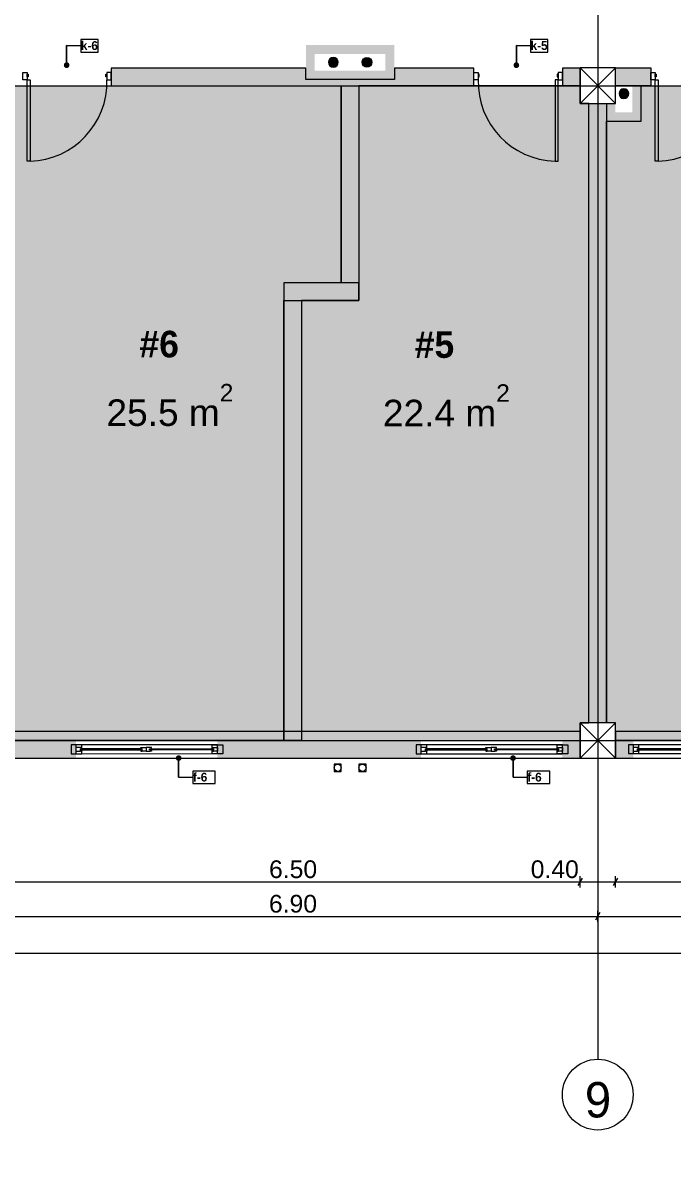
# Model space of a CAD drawing. Header units: millimetres. Extents: x 475206255 to 476720147, y 4620882299 to 4621447368.
# Drawn here: x 475281919 to 475289272, y 4620935745 to 4620948635 of the extents above; entities that cross this region are included whole.
import ezdxf

# ---------------------------------------------------------------- set-up
doc = ezdxf.new("R2010")
doc.units = ezdxf.units.MM
doc.header["$MEASUREMENT"] = 0
doc.set_wipeout_variables(frame=1)
for name, color, linetype, lineweight in [('0_Pen_No__42_Pen_No__250_Pen_No__5', 5, 'Continuous', 0), ('2D Drafting - General_Pen_No__1_Pen_No__7', 7, 'Continuous', 0), ('2D Drafting - General_Pen_No__1_Pen_No__7_Pen_No__7', 7, 'Continuous', 0), ('2D Drafting - General_Pen_No__250_Pen_No__7_Pen_No__154', 154, 'Continuous', 0), ('2D Drafting - General_Pen_No__250_Pen_No__7_Pen_No__250', 7, 'Continuous', 0), ('2D Drafting - General_Pen_No__250_Pen_No__7_Pen_No__7', 7, 'Continuous', 0), ('Annotation - Text_Pen_No__7_Pen_No__235', 235, 'Continuous', 0), ('Annotation - Text_Pen_No__7_Pen_No__5', 5, 'Continuous', 0), ('Doors_Pen_No__7_Pen_No__7_Pen_No__7', 7, 'Continuous', 0), ('G-Anno-Nplt_Pen_No__4', 7, 'Continuous', 0), ('G-Anno-Nplt_Pen_No__7', 7, 'Continuous', 0), ('G-Anno-Nplt_Pen_No__8', 8, 'Continuous', 0), ('gegmebi_Pen_No__7_Pen_No__7', 7, 'Continuous', 0), ('kar-panjara_Pen_No__7_Pen_No__7_Pen_No__7', 7, 'Continuous', 0), ('New_Annotation - Label_Pen_No__1', 1, 'Continuous', 0), ('shaxtebi da milebi_Pen_No__1_Pen_No__1_Pen_No__1', 1, 'Continuous', 0), ('zoma_Pen_No__1', 1, 'Continuous', 0), ('zoma_Pen_No__142', 142, 'Continuous', 0), ('zoma_Pen_No__5_Pen_No__5', 5, 'Continuous', 0)]:
    doc.layers.add(name, color=color, linetype=linetype, lineweight=lineweight)
doc.layers.add('zoma', color=7, linetype='Continuous')
doc.styles.add('GENERATED_STYLE_1', font='arial.ttf')
doc.styles.add('GENERATED_STYLE_2', font='arial.ttf')
doc.styles.add('GENERATED_STYLE_4', font='ACADMTAV.TTF')
doc.styles.add('GENERATED_STYLE_5', font='')
doc.styles.add('GENERATED_STYLE_8', font='')
doc.styles.get('GENERATED_STYLE_5').set_extended_font_data('Avaza', bold=True)
doc.styles.get('GENERATED_STYLE_8').set_extended_font_data('AcadMtavr', bold=True)
doc.dimstyles.new('GENERATED_STYLE__11', dxfattribs={"dimtxt": 500, "dimasz": 228, "dimexe": 0.18, "dimexo": 3, "dimgap": 0, "dimtad": 1, "dimlfac": 0.001, "dimzin": 0, "dimdsep": 46, "dimtxsty": 'GENERATED_STYLE_2', "dimblk": 'ARROWHEAD_2', "dimblk1": 'ARROWHEAD_2', "dimblk2": 'ARROWHEAD_2', "dimcen": 0.09, "dimclrd": 1, "dimclre": 1, "dimclrt": 1, "dimadec": 0, "dimazin": 0, "dimtfac": 1, "dimtdec": 4, "dimtmove": 2, "dimatfit": 3, "dimfxl": 1, "dimtolj": 1, "dimtzin": 0, "dimarcsym": 0})
doc.dimstyles.new('GENERATED_STYLE__3', dxfattribs={"dimtxt": 200, "dimasz": 64.421331, "dimexe": 0.18, "dimexo": 3, "dimgap": 0, "dimtad": 1, "dimtih": 1, "dimtoh": 1, "dimlfac": 0.001, "dimzin": 0, "dimdsep": 46, "dimtxsty": 'GENERATED_STYLE_2', "dimblk": 'ARROWHEAD_2', "dimblk1": 'ARROWHEAD_2', "dimblk2": 'ARROWHEAD_2', "dimcen": 0.09, "dimclrd": 142, "dimclre": 142, "dimclrt": 142, "dimadec": 0, "dimazin": 0, "dimtfac": 1, "dimtdec": 4, "dimtmove": 0, "dimatfit": 3, "dimfxl": 1, "dimtolj": 1, "dimtzin": 0, "dimarcsym": 0})
doc.dimstyles.new('GENERATED_STYLE__33', dxfattribs={"dimtxt": 0.18, "dimasz": 127.68, "dimexe": 0.18, "dimexo": 0.0625, "dimgap": 0, "dimtad": 0, "dimtih": 1, "dimtoh": 1, "dimdec": 4, "dimzin": 0, "dimdsep": 46, "dimcen": 0.09, "dimadec": 0, "dimazin": 0, "dimtfac": 1, "dimtdec": 4, "dimtmove": 0, "dimatfit": 3, "dimldrblk": 'ARROWHEAD_11', "dimfxl": 1, "dimtolj": 1, "dimtzin": 0, "dimarcsym": 0})
doc.dimstyles.new('GENERATED_STYLE__9', dxfattribs={"dimtxt": 200, "dimasz": 64.421331, "dimexe": 0.18, "dimexo": 3, "dimgap": 0, "dimtad": 1, "dimlfac": 0.001, "dimzin": 0, "dimdsep": 46, "dimtxsty": 'GENERATED_STYLE_2', "dimblk": 'ARROWHEAD_2', "dimblk1": 'ARROWHEAD_2', "dimblk2": 'ARROWHEAD_2', "dimcen": 0.09, "dimclrd": 142, "dimclre": 142, "dimclrt": 142, "dimadec": 0, "dimazin": 0, "dimtfac": 1, "dimtdec": 4, "dimtmove": 0, "dimatfit": 3, "dimfxl": 1, "dimtolj": 1, "dimtzin": 0, "dimarcsym": 0})

# ---------------------------------------------------------------- blocks, each defined once
blk = doc.blocks.new('*D1109', base_point=(475826096, 4621095193))
at = {"layer": 'zoma_Pen_No__142', "color": 142, "linetype": 'Continuous', "lineweight": 0, "transparency": 16777216}
for p, q in [((475233178, 4620938120), (475233219, 4620938120)), ((475233244, 4620938162), (475233195, 4620938077)), ((475233219, 4620938056), (475233219, 4620938183)), ((475233219, 4620938120), (475295519, 4620938120)), ((475295495, 4620938077), (475295544, 4620938162)), ((475295519, 4620938056), (475295519, 4620938183)), ((475295519, 4620938120), (475295561, 4620938120))]:
    blk.add_line(p, q, dxfattribs=at)
at = {"layer": 'zoma_Pen_No__142', "color": 142, "lineweight": 0, "transparency": 16777216, "insert": (475264026, 4620938160), "char_height": 200, "attachment_point": 7, "style": 'GENERATED_STYLE_2'}
blk.add_mtext('\\A1;{\\pql;\\fArial|b0|i0|c204|p0;\\W1.000000;62.30}', dxfattribs=at)
blk = doc.blocks.new('ARROWHEAD_2')
at = {"color": 0, "linetype": 'Continuous', "lineweight": 0}
for p, q in [((-0.378, -0.655), (0.378, 0.655)), ((0, 0), (-1, 0))]:
    blk.add_line(p, q, dxfattribs=at)
blk = doc.blocks.new('*D1120', base_point=(475826096, 4621095193))
at = {"layer": 'zoma_Pen_No__142', "color": 142, "linetype": 'Continuous', "lineweight": 0, "transparency": 16777216}
for p, q in [((475296909, 4620940724), (475296782, 4620940724)), ((475296803, 4620940748), (475296888, 4620940699)), ((475296846, 4620940324), (475296846, 4620940724)), ((475296909, 4620940324), (475296782, 4620940324)), ((475296803, 4620940348), (475296888, 4620940299)), ((475296846, 4620940282), (475296846, 4620940324))]:
    blk.add_line(p, q, dxfattribs=at)
at = {"layer": 'zoma_Pen_No__142', "color": 142, "lineweight": 0, "transparency": 16777216, "insert": (475296806, 4620939766), "char_height": 200, "attachment_point": 7, "rotation": 90, "style": 'GENERATED_STYLE_2'}
blk.add_mtext('\\A1;{\\pql;\\fArial|b0|i0|c204|p0;\\W1.000000;0.40}', dxfattribs=at)
blk = doc.blocks.new('*D1121', base_point=(475826096, 4621095193))
at = {"layer": 'zoma_Pen_No__142', "color": 142, "linetype": 'Continuous', "lineweight": 0, "transparency": 16777216}
for p, q in [((475296909, 4620947724), (475296782, 4620947724)), ((475296803, 4620947748), (475296888, 4620947699)), ((475296846, 4620940724), (475296846, 4620947724)), ((475296909, 4620940724), (475296782, 4620940724)), ((475296803, 4620940748), (475296888, 4620940699))]:
    blk.add_line(p, q, dxfattribs=at)
at = {"layer": 'zoma_Pen_No__142', "color": 142, "lineweight": 0, "transparency": 16777216, "char_height": 200, "attachment_point": 7, "rotation": 90, "style": 'GENERATED_STYLE_2'}
for s, insert in [('\\A1;{\\pql;\\fArial|b0|i0|c204|p0;\\W1.000000;0.40}', (475296806, 4620947166)), ('\\A1;{\\pql;\\fArial|b0|i0|c204|p0;\\W1.000000;7.00}', (475296806, 4620943957))]:
    blk.add_mtext(s, dxfattribs=dict(at, insert=insert))
blk = doc.blocks.new('*D1122', base_point=(475826096, 4621095193))
at = {"layer": 'zoma_Pen_No__142', "color": 142, "linetype": 'Continuous', "lineweight": 0, "transparency": 16777216}
for p, q in [((475296803, 4620948148), (475296888, 4620948099)), ((475296909, 4620948124), (475296782, 4620948124)), ((475296846, 4620947724), (475296846, 4620948124)), ((475296909, 4620947724), (475296782, 4620947724)), ((475296803, 4620947748), (475296888, 4620947699))]:
    blk.add_line(p, q, dxfattribs=at)
blk = doc.blocks.new('*D1123', base_point=(475826096, 4621095193))
at = {"layer": 'zoma_Pen_No__142', "color": 142, "linetype": 'Continuous', "lineweight": 0, "transparency": 16777216}
for p, q in [((475296909, 4620955124), (475296782, 4620955124)), ((475296803, 4620955148), (475296888, 4620955099)), ((475296846, 4620948124), (475296846, 4620955124)), ((475296803, 4620948148), (475296888, 4620948099)), ((475296909, 4620948124), (475296782, 4620948124))]:
    blk.add_line(p, q, dxfattribs=at)
at = {"layer": 'zoma_Pen_No__142', "color": 142, "lineweight": 0, "transparency": 16777216, "char_height": 200, "attachment_point": 7, "rotation": 90, "style": 'GENERATED_STYLE_2'}
for s, insert in [('\\A1;{\\pql;\\fArial|b0|i0|c204|p0;\\W1.000000;0.40}', (475296806, 4620954566)), ('\\A1;{\\pql;\\fArial|b0|i0|c204|p0;\\W1.000000;7.00}', (475296806, 4620951357))]:
    blk.add_mtext(s, dxfattribs=dict(at, insert=insert))
blk = doc.blocks.new('*D1125', base_point=(475826096, 4621095193))
at = {"layer": 'zoma_Pen_No__142', "color": 142, "linetype": 'Continuous', "lineweight": 0, "transparency": 16777216}
for p, q in [((475297815, 4620955524), (475297688, 4620955524)), ((475297794, 4620955499), (475297709, 4620955548)), ((475297751, 4620955524), (475297751, 4620955565)), ((475297751, 4620940324), (475297751, 4620955524)), ((475297815, 4620940324), (475297688, 4620940324)), ((475297709, 4620940348), (475297794, 4620940299)), ((475297751, 4620940282), (475297751, 4620940324))]:
    blk.add_line(p, q, dxfattribs=at)
at = {"layer": 'zoma_Pen_No__142', "color": 142, "lineweight": 0, "transparency": 16777216, "insert": (475297711, 4620947581), "char_height": 200, "attachment_point": 7, "rotation": 90, "style": 'GENERATED_STYLE_2'}
blk.add_mtext('\\A1;{\\pql;\\fArial|b0|i0|c204|p0;\\W1.000000;15.20}', dxfattribs=at)
blk = doc.blocks.new('*D1140', base_point=(475826096, 4621095193))
at = {"layer": 'zoma_Pen_No__1', "color": 1, "linetype": 'Continuous', "lineweight": 0, "transparency": 16777216}
for p, q in [((475295519, 4620940324), (475295519, 4620940471)), ((475295744, 4620940324), (475295294, 4620940324)), ((475295669, 4620940237), (475295369, 4620940410)), ((475295519, 4620930806), (475295519, 4620940324)), ((475295369, 4620930892), (475295669, 4620930719)), ((475295744, 4620930806), (475295294, 4620930806)), ((475295519, 4620930659), (475295519, 4620930806))]:
    blk.add_line(p, q, dxfattribs=at)
at = {"layer": 'zoma_Pen_No__1', "color": 1, "lineweight": 0, "transparency": 16777216, "insert": (475295419, 4620933941), "char_height": 500, "attachment_point": 7, "rotation": 90, "style": 'GENERATED_STYLE_2'}
blk.add_mtext('\\A1;{\\pql;\\fArial|b0|i0|c204|p0;\\W1.000000;9.52}', dxfattribs=at)
blk = doc.blocks.new('*D1200', base_point=(475826096, 4621095193))
at = {"layer": 'zoma_Pen_No__142', "color": 142, "linetype": 'Continuous', "lineweight": 0, "transparency": 16777216}
for p, q in [((475281744, 4620938967), (475281695, 4620938882)), ((475281719, 4620938861), (475281719, 4620938988)), ((475281719, 4620938925), (475288219, 4620938925)), ((475288244, 4620938967), (475288195, 4620938882)), ((475288219, 4620938861), (475288219, 4620938988))]:
    blk.add_line(p, q, dxfattribs=at)
at = {"layer": 'zoma_Pen_No__142', "color": 142, "lineweight": 0, "transparency": 16777216, "char_height": 200, "attachment_point": 7, "style": 'GENERATED_STYLE_2'}
for s, insert in [('\\A1;{\\pql;\\fArial|b0|i0|c204|p0;\\W1.000000;6.50}', (475284703, 4620938965)), ('\\A1;{\\pql;\\fArial|b0|i0|c204|p0;\\W1.000000;0.40}', (475287661, 4620938965))]:
    blk.add_mtext(s, dxfattribs=dict(at, insert=insert))
blk = doc.blocks.new('*D1201', base_point=(475826096, 4621095193))
at = {"layer": 'zoma_Pen_No__142', "color": 142, "linetype": 'Continuous', "lineweight": 0, "transparency": 16777216}
for p, q in [((475288244, 4620938967), (475288195, 4620938882)), ((475288219, 4620938861), (475288219, 4620938988)), ((475288219, 4620938925), (475288619, 4620938925)), ((475288644, 4620938967), (475288595, 4620938882)), ((475288619, 4620938861), (475288619, 4620938988))]:
    blk.add_line(p, q, dxfattribs=at)
blk = doc.blocks.new('*D1202', base_point=(475826096, 4621095193))
at = {"layer": 'zoma_Pen_No__142', "color": 142, "linetype": 'Continuous', "lineweight": 0, "transparency": 16777216}
for p, q in [((475288644, 4620938967), (475288595, 4620938882)), ((475288619, 4620938861), (475288619, 4620938988)), ((475288619, 4620938925), (475295119, 4620938925)), ((475295144, 4620938967), (475295095, 4620938882)), ((475295119, 4620938861), (475295119, 4620938988))]:
    blk.add_line(p, q, dxfattribs=at)
at = {"layer": 'zoma_Pen_No__142', "color": 142, "lineweight": 0, "transparency": 16777216, "char_height": 200, "attachment_point": 7, "style": 'GENERATED_STYLE_2'}
for s, insert in [('\\A1;{\\pql;\\fArial|b0|i0|c204|p0;\\W1.000000;6.50}', (475291603, 4620938965)), ('\\A1;{\\pql;\\fArial|b0|i0|c204|p0;\\W1.000000;0.40}', (475294561, 4620938965))]:
    blk.add_mtext(s, dxfattribs=dict(at, insert=insert))
blk = doc.blocks.new('*D1213', base_point=(475826096, 4621095193))
at = {"layer": 'zoma_Pen_No__142', "color": 142, "linetype": 'Continuous', "lineweight": 0, "transparency": 16777216}
for p, q in [((475281544, 4620938578), (475281495, 4620938493)), ((475281519, 4620938472), (475281519, 4620938599)), ((475281519, 4620938535), (475288419, 4620938535)), ((475288444, 4620938578), (475288395, 4620938493)), ((475288419, 4620938472), (475288419, 4620938599))]:
    blk.add_line(p, q, dxfattribs=at)
at = {"layer": 'zoma_Pen_No__142', "color": 142, "lineweight": 0, "transparency": 16777216, "insert": (475284702, 4620938575), "char_height": 200, "attachment_point": 7, "style": 'GENERATED_STYLE_2'}
blk.add_mtext('\\A1;{\\pql;\\fArial|b0|i0|c204|p0;\\W1.000000;6.90}', dxfattribs=at)
blk = doc.blocks.new('*D1214', base_point=(475826096, 4621095193))
at = {"layer": 'zoma_Pen_No__142', "color": 142, "linetype": 'Continuous', "lineweight": 0, "transparency": 16777216}
for p, q in [((475288444, 4620938578), (475288395, 4620938493)), ((475288419, 4620938472), (475288419, 4620938599)), ((475288419, 4620938535), (475295319, 4620938535)), ((475295295, 4620938493), (475295344, 4620938578)), ((475295319, 4620938472), (475295319, 4620938599)), ((475295319, 4620938535), (475295361, 4620938535))]:
    blk.add_line(p, q, dxfattribs=at)
at = {"layer": 'zoma_Pen_No__142', "color": 142, "lineweight": 0, "transparency": 16777216, "insert": (475291602, 4620938575), "char_height": 200, "attachment_point": 7, "style": 'GENERATED_STYLE_2'}
blk.add_mtext('\\A1;{\\pql;\\fArial|b0|i0|c204|p0;\\W1.000000;6.90}', dxfattribs=at)
blk = doc.blocks.new('ARROWHEAD_11')
at = {"color": 0, "linetype": 'Continuous', "lineweight": 0}
blk.add_line((0, 0), (-1, 0), dxfattribs=at)
at = {"color": 0, "linetype": 'Continuous', "lineweight": 0, "const_width": 0.25, "flags": 128}
blk.add_lwpolyline([(-0.125, 0, 1), (0.125, 0, 1)], format="xyb", close=True, dxfattribs=at)

msp = doc.modelspace()

# ---------------------------------------------------------------- hatches: boundary and pattern name
at = {"layer": '2D Drafting - General_Pen_No__250_Pen_No__7_Pen_No__154', "linetype": 'Continuous', "lineweight": 0}
for points in [[(475281719.369, 4620940323.919), (475282519.658, 4620940323.919), (475282519.658, 4620940523.919), (475281719.369, 4620940523.919)], [(475284119.661, 4620940323.919), (475286419.589, 4620940323.919), (475286419.589, 4620940523.919), (475284119.661, 4620940523.919)], [(475288019.591, 4620940323.919), (475288219.369, 4620940323.919), (475288219.369, 4620940523.919), (475288019.591, 4620940523.919)], [(475288619.369, 4620940323.919), (475288819.369, 4620940323.919), (475288819.369, 4620940523.919), (475288619.369, 4620940523.919)]]:
    msp.add_hatch(color=154, dxfattribs=at).paths.add_polyline_path(points)
at = {"layer": '2D Drafting - General_Pen_No__250_Pen_No__7_Pen_No__7', "linetype": 'Continuous', "lineweight": 0}
h = msp.add_hatch(color=7, dxfattribs=at)
h.paths.add_polyline_path([(475286119.411, 4620948383.304), (475286119.411, 4620948283.786), (475286119.411, 4620948093.786), (475286119.411, 4620947993.598), (475285119.411, 4620947993.598), (475285119.411, 4620948283.786), (475285119.411, 4620948383.304)])
h.paths.add_polyline_path([(475285219.411, 4620948283.786), (475285219.411, 4620948093.786), (475286019.411, 4620948093.786), (475286019.411, 4620948283.786)], flags=0)
for points in [[(475285519.411, 4620948093.786), (475285519.411, 4620947993.598), (475285119.411, 4620947993.598), (475285119.411, 4620948283.786), (475285219.411, 4620948283.786), (475285219.411, 4620948093.786)], [(475285719.411, 4620948093.786), (475286019.411, 4620948093.786), (475286019.411, 4620948283.786), (475286119.411, 4620948283.786), (475286119.411, 4620947993.598), (475285719.411, 4620947993.598)], [(475282919.369, 4620948123.818), (475282919.369, 4620947923.818), (475287019.369, 4620947923.818), (475287019.369, 4620948123.818), (475286119.411, 4620948123.818), (475286119.411, 4620947993.598), (475285119.411, 4620947993.598), (475285119.411, 4620948123.818)], [(475288219.369, 4620947923.818), (475288219.369, 4620948123.818), (475288019.369, 4620948123.818), (475288019.369, 4620947923.818)], [(475288519.347, 4620947523.861), (475288519.347, 4620947623.861), (475288519.347, 4620947723.861), (475288619.347, 4620947723.861), (475288619.347, 4620947623.861), (475288809.347, 4620947623.861), (475288809.347, 4620947923.861), (475288619.369, 4620947923.861), (475288619.369, 4620948024.255), (475288909.535, 4620948024.255), (475288909.535, 4620947923.861), (475288909.535, 4620947523.861)], [(475289019.369, 4620947923.861), (475288619.369, 4620947923.861), (475288619.369, 4620948123.861), (475289019.369, 4620948123.861)]]:
    msp.add_hatch(color=7, dxfattribs=at).paths.add_polyline_path(points)
at = {"layer": 'G-Anno-Nplt_Pen_No__7', "linetype": 'Continuous', "lineweight": 0}
for points in [[(475285519.411, 4620945694.955), (475285519.411, 4620947923.861), (475285719.411, 4620947923.861), (475285719.411, 4620945694.955)], [(475288519.369, 4620940723.861), (475288319.369, 4620940723.861), (475288319.369, 4620947723.861), (475288519.369, 4620947723.861)], [(475284869.369, 4620945494.955), (475285719.411, 4620945494.955), (475285719.411, 4620945694.955), (475284869.369, 4620945694.955)], [(475285069.369, 4620940523.861), (475284869.369, 4620940523.861), (475284869.369, 4620945494.955), (475285069.369, 4620945494.955)]]:
    msp.add_hatch(color=7, dxfattribs=at).paths.add_polyline_path(points)
at = {"layer": 'G-Anno-Nplt_Pen_No__8', "linetype": 'Continuous', "lineweight": 0, "true_color": 0x202020}
for points in [[(475281619.369, 4620940723.861), (475281619.369, 4620947723.861), (475281719.369, 4620947723.861), (475281719.369, 4620947923.861), (475285519.411, 4620947923.861), (475285519.411, 4620945694.955), (475284869.369, 4620945694.955), (475284869.369, 4620940523.919), (475281719.369, 4620940523.919), (475281719.369, 4620940723.861)], [(475288319.369, 4620940723.861), (475288319.368, 4620947723.861), (475288219.369, 4620947723.861), (475288219.369, 4620947923.861), (475285719.411, 4620947923.861), (475285719.411, 4620945494.955), (475285069.369, 4620945494.955), (475285069.369, 4620940523.919), (475288219.369, 4620940523.919), (475288219.369, 4620940723.861)], [(475288519.368, 4620940723.861), (475288519.369, 4620947523.861), (475288909.535, 4620947523.861), (475288909.535, 4620947923.861), (475291769.368, 4620947923.861), (475291769.368, 4620940523.919), (475288619.369, 4620940523.919), (475288619.369, 4620940723.861)]]:
    msp.add_hatch(color=250, dxfattribs=at).paths.add_polyline_path(points)
at = {"layer": 'shaxtebi da milebi_Pen_No__1_Pen_No__1_Pen_No__1', "linetype": 'Continuous', "lineweight": 0}
for points in [[(475285428.902, 4620948133.786, -1), (475285428.902, 4620948243.786, -1)], [(475285809.82, 4620948133.786, 1), (475285809.82, 4620948243.786, 1)], [(475288769.347, 4620947833.861, -1), (475288659.347, 4620947833.861, -1)]]:
    msp.add_hatch(color=1, dxfattribs=at).paths.add_polyline_path(points)

# ---------------------------------------------------------------- linework, layer by layer
at = {"layer": '0_Pen_No__42_Pen_No__250_Pen_No__5', "color": 5, "linetype": 'Continuous', "lineweight": 0}
msp.add_circle((475288419.369, 4620936519.852), 400, dxfattribs=at)
msp.add_circle((475288419.369, 4620936519.852), 400, dxfattribs=at)
at = {"layer": '2D Drafting - General_Pen_No__1_Pen_No__7', "color": 7, "linetype": 'Continuous', "lineweight": 0}
for p, q in [((475288619.369, 4620947723.861), (475288219.369, 4620948123.861)), ((475288219.369, 4620947723.861), (475288619.369, 4620948123.861)), ((475288619.369, 4620940323.861), (475288219.369, 4620940723.861)), ((475288219.369, 4620940323.861), (475288619.369, 4620940723.861))]:
    msp.add_line(p, q, dxfattribs=at)
at = {"layer": '2D Drafting - General_Pen_No__1_Pen_No__7', "color": 7, "linetype": 'Continuous', "lineweight": 0, "flags": 128}
for points in [[(475288219.369, 4620947723.861), (475288619.369, 4620947723.861), (475288619.369, 4620948123.861), (475288219.369, 4620948123.861)], [(475288219.369, 4620940323.861), (475288619.369, 4620940323.861), (475288619.369, 4620940723.861), (475288219.369, 4620940723.861)], [(475281719.369, 4620940323.861), (475288219.369, 4620940323.861), (475288219.369, 4620940623.861), (475281719.369, 4620940623.861)], [(475288619.369, 4620940323.861), (475295119.369, 4620940323.861), (475295119.369, 4620940623.861), (475288619.369, 4620940623.861)]]:
    msp.add_lwpolyline(points, close=True, dxfattribs=at)
at = {"layer": '2D Drafting - General_Pen_No__1_Pen_No__7', "color": 7, "linetype": 'Continuous', "lineweight": 0}
for centre in [(475285479.374, 4620940213.863), (475285759.374, 4620940213.861)]:
    msp.add_circle(centre, 40, dxfattribs=at)
at = {"layer": '2D Drafting - General_Pen_No__1_Pen_No__7_Pen_No__7', "color": 7, "linetype": 'Continuous', "lineweight": 0}
for centre, start, end in [((475281977.091, 4620947964.194), 271.603806, 1.603806), ((475287961.646, 4620947964.194), 178.396194, 268.396194), ((475289077.091, 4620947964.194), 271.603806, 1.603806)]:
    msp.add_arc(centre, 893.239, start, end, dxfattribs=at)
at = {"layer": '2D Drafting - General_Pen_No__250_Pen_No__7_Pen_No__250', "color": 7, "linetype": 'Continuous', "lineweight": 0, "flags": 128}
msp.add_lwpolyline([(475289019.369, 4620947923.861), (475288619.369, 4620947923.861), (475288619.369, 4620948123.861), (475289019.369, 4620948123.861)], close=True, dxfattribs=at)
at = {"layer": '2D Drafting - General_Pen_No__250_Pen_No__7_Pen_No__7', "color": 7, "linetype": 'Continuous', "lineweight": 0, "flags": 128}
for points in [[(475282919.369, 4620948123.818), (475282919.369, 4620947923.818), (475287019.369, 4620947923.818), (475287019.369, 4620948123.818), (475286119.411, 4620948123.818), (475286119.411, 4620947993.598), (475285119.411, 4620947993.598), (475285119.411, 4620948123.818)], [(475288219.369, 4620947923.818), (475288219.369, 4620948123.818), (475288019.369, 4620948123.818), (475288019.369, 4620947923.818)]]:
    msp.add_lwpolyline(points, close=True, dxfattribs=at)
at = {"layer": 'Doors_Pen_No__7_Pen_No__7_Pen_No__7', "color": 7, "linetype": 'Continuous', "lineweight": 0, "flags": 128}
for points in [[(475281919.369, 4620948073.861), (475281968.758, 4620948073.861), (475281968.758, 4620947989.194), (475281919.369, 4620947989.194)], [(475281968.758, 4620948055.861), (475281979.869, 4620948055.861), (475281979.869, 4620948022.528), (475281968.758, 4620948022.528)], [(475282858.869, 4620948055.861), (475282869.98, 4620948055.861), (475282869.98, 4620948022.528), (475282858.869, 4620948022.528)], [(475282919.369, 4620948073.861), (475282869.98, 4620948073.861), (475282869.98, 4620947989.194), (475282919.369, 4620947989.194)], [(475287019.369, 4620948073.861), (475287068.758, 4620948073.861), (475287068.758, 4620947989.194), (475287019.369, 4620947989.194)], [(475287079.869, 4620948055.861), (475287068.758, 4620948055.861), (475287068.758, 4620948022.528), (475287079.869, 4620948022.528)], [(475287969.98, 4620948055.861), (475287958.869, 4620948055.861), (475287958.869, 4620948022.528), (475287969.98, 4620948022.528)], [(475288019.369, 4620948073.861), (475287969.98, 4620948073.861), (475287969.98, 4620947989.194), (475288019.369, 4620947989.194)], [(475289019.369, 4620948073.861), (475289068.758, 4620948073.861), (475289068.758, 4620947989.194), (475289019.369, 4620947989.194)], [(475289068.758, 4620948055.861), (475289079.869, 4620948055.861), (475289079.869, 4620948022.528), (475289068.758, 4620948022.528)], [(475281968.758, 4620947989.194), (475282002.091, 4620947989.194), (475282002.091, 4620947071.305), (475281968.758, 4620947071.305)], [(475287969.98, 4620947989.194), (475287936.646, 4620947989.194), (475287936.646, 4620947071.305), (475287969.98, 4620947071.305)], [(475289068.758, 4620947989.194), (475289102.091, 4620947989.194), (475289102.091, 4620947071.305), (475289068.758, 4620947071.305)]]:
    msp.add_lwpolyline(points, close=True, dxfattribs=at)
at = {"layer": 'G-Anno-Nplt_Pen_No__4', "color": 7, "linetype": 'Continuous', "lineweight": 0, "flags": 128}
for points in [[(475281619.369, 4620940723.861), (475281619.369, 4620947723.861), (475281719.369, 4620947723.861), (475281719.369, 4620947923.861), (475285519.411, 4620947923.861), (475285519.411, 4620945694.955), (475284869.369, 4620945694.955), (475284869.369, 4620940523.919), (475281719.369, 4620940523.919), (475281719.369, 4620940723.861)], [(475288319.369, 4620940723.861), (475288319.368, 4620947723.861), (475288219.369, 4620947723.861), (475288219.369, 4620947923.861), (475285719.411, 4620947923.861), (475285719.411, 4620945494.955), (475285069.369, 4620945494.955), (475285069.369, 4620940523.919), (475288219.369, 4620940523.919), (475288219.369, 4620940723.861)], [(475285519.411, 4620945694.955), (475285519.411, 4620947923.861), (475285719.411, 4620947923.861), (475285719.411, 4620945694.955)], [(475288519.368, 4620940723.861), (475288519.369, 4620947523.861), (475288909.535, 4620947523.861), (475288909.535, 4620947923.861), (475291769.368, 4620947923.861), (475291769.368, 4620940523.919), (475288619.369, 4620940523.919), (475288619.369, 4620940723.861)], [(475288519.369, 4620940723.861), (475288319.369, 4620940723.861), (475288319.369, 4620947723.861), (475288519.369, 4620947723.861)], [(475284869.369, 4620945494.955), (475285719.411, 4620945494.955), (475285719.411, 4620945694.955), (475284869.369, 4620945694.955)], [(475285069.369, 4620940523.861), (475284869.369, 4620940523.861), (475284869.369, 4620945494.955), (475285069.369, 4620945494.955)]]:
    msp.add_lwpolyline(points, close=True, dxfattribs=at)
at = {"layer": 'gegmebi_Pen_No__7_Pen_No__7', "color": 7, "linetype": 'Continuous', "lineweight": 0}
for p, q in [((475285439.374, 4620940253.863), (475285439.374, 4620940173.863)), ((475285519.374, 4620940253.863), (475285439.374, 4620940253.863)), ((475285439.374, 4620940173.863), (475285519.374, 4620940173.863)), ((475285519.374, 4620940173.863), (475285519.374, 4620940253.863)), ((475285719.374, 4620940253.861), (475285719.374, 4620940173.861)), ((475285799.374, 4620940253.861), (475285719.374, 4620940253.861)), ((475285719.374, 4620940173.861), (475285799.374, 4620940173.861)), ((475285799.374, 4620940173.861), (475285799.374, 4620940253.861))]:
    msp.add_line(p, q, dxfattribs=at)
at = {"layer": 'kar-panjara_Pen_No__7_Pen_No__7_Pen_No__7', "color": 7, "linetype": 'Continuous', "lineweight": 0, "flags": 128}
for points in [[(475282585.089, 4620940473.816), (475282465.089, 4620940473.816), (475282465.089, 4620940373.816), (475282585.089, 4620940373.816)], [(475282519.659, 4620940373.817), (475284119.661, 4620940373.872), (475284119.661, 4620940473.817), (475282519.659, 4620940473.762)], [(475282519.659, 4620940403.932), (475282570.089, 4620940403.932), (475282570.089, 4620940418.932), (475282570.089, 4620940428.932), (475282585.089, 4620940428.932), (475282585.089, 4620940443.932), (475282519.659, 4620940443.932)], [(475282570.089, 4620940418.932), (475283270.089, 4620940418.932), (475283270.089, 4620940428.932), (475282570.089, 4620940428.932)], [(475282585.089, 4620940403.932), (475282570.089, 4620940403.932), (475282570.089, 4620940418.932), (475282585.089, 4620940418.932)], [(475283315.089, 4620940403.932), (475283270.089, 4620940403.932), (475283270.089, 4620940418.932), (475283270.089, 4620940428.932), (475283255.089, 4620940428.932), (475283255.089, 4620940443.932), (475283315.089, 4620940443.932)], [(475283255.089, 4620940403.932), (475283270.089, 4620940403.932), (475283270.089, 4620940418.932), (475283255.089, 4620940418.932)], [(475283315.089, 4620940403.932), (475283360.089, 4620940403.932), (475283360.089, 4620940418.932), (475283360.089, 4620940428.932), (475283375.089, 4620940428.932), (475283375.089, 4620940443.932), (475283315.089, 4620940443.932)], [(475284074.661, 4620940418.932), (475283350.821, 4620940418.932), (475283350.821, 4620940428.932), (475284074.661, 4620940428.932)], [(475283375.089, 4620940403.932), (475283360.089, 4620940403.932), (475283360.089, 4620940418.932), (475283375.089, 4620940418.932)], [(475284059.987, 4620940473.816), (475284179.987, 4620940473.816), (475284179.987, 4620940373.816), (475284059.987, 4620940373.816)], [(475284119.661, 4620940403.932), (475284074.661, 4620940403.932), (475284074.661, 4620940418.932), (475284074.661, 4620940428.932), (475284059.987, 4620940428.932), (475284059.987, 4620940443.932), (475284119.661, 4620940443.932)], [(475284059.987, 4620940403.932), (475284074.661, 4620940403.932), (475284074.661, 4620940418.932), (475284059.987, 4620940418.932)], [(475286485.019, 4620940473.631), (475286365.019, 4620940473.631), (475286365.019, 4620940373.631), (475286485.019, 4620940373.631)], [(475286419.589, 4620940373.632), (475288019.591, 4620940373.688), (475288019.591, 4620940473.632), (475286419.589, 4620940473.577)], [(475286419.589, 4620940403.747), (475286470.019, 4620940403.747), (475286470.019, 4620940418.747), (475286470.019, 4620940428.747), (475286485.019, 4620940428.747), (475286485.019, 4620940443.747), (475286419.589, 4620940443.747)], [(475286470.019, 4620940418.747), (475287170.019, 4620940418.747), (475287170.019, 4620940428.747), (475286470.019, 4620940428.747)], [(475286485.019, 4620940403.747), (475286470.019, 4620940403.747), (475286470.019, 4620940418.747), (475286485.019, 4620940418.747)], [(475287215.019, 4620940403.747), (475287170.019, 4620940403.747), (475287170.019, 4620940418.747), (475287170.019, 4620940428.747), (475287155.019, 4620940428.747), (475287155.019, 4620940443.747), (475287215.019, 4620940443.747)], [(475287155.019, 4620940403.747), (475287170.019, 4620940403.747), (475287170.019, 4620940418.747), (475287155.019, 4620940418.747)], [(475287215.019, 4620940403.747), (475287260.019, 4620940403.747), (475287260.019, 4620940418.747), (475287260.019, 4620940428.747), (475287275.019, 4620940428.747), (475287275.019, 4620940443.747), (475287215.019, 4620940443.747)], [(475287974.591, 4620940418.747), (475287250.751, 4620940418.747), (475287250.751, 4620940428.747), (475287974.591, 4620940428.747)], [(475287275.019, 4620940403.747), (475287260.019, 4620940403.747), (475287260.019, 4620940418.747), (475287275.019, 4620940418.747)], [(475287959.917, 4620940473.631), (475288079.917, 4620940473.631), (475288079.917, 4620940373.631), (475287959.917, 4620940373.631)], [(475288019.591, 4620940403.747), (475287974.591, 4620940403.747), (475287974.591, 4620940418.747), (475287974.591, 4620940428.747), (475287959.917, 4620940428.747), (475287959.917, 4620940443.747), (475288019.591, 4620940443.747)], [(475287959.917, 4620940403.747), (475287974.591, 4620940403.747), (475287974.591, 4620940418.747), (475287959.917, 4620940418.747)], [(475288884.798, 4620940473.881), (475288764.798, 4620940473.881), (475288764.798, 4620940373.881), (475288884.798, 4620940373.881)], [(475288819.369, 4620940373.882), (475290419.37, 4620940373.937), (475290419.37, 4620940473.882), (475288819.369, 4620940473.827)], [(475288819.369, 4620940403.997), (475288869.798, 4620940403.997), (475288869.798, 4620940418.997), (475288869.798, 4620940428.997), (475288884.798, 4620940428.997), (475288884.798, 4620940443.997), (475288819.369, 4620940443.997)], [(475288869.798, 4620940418.997), (475289569.798, 4620940418.997), (475289569.798, 4620940428.997), (475288869.798, 4620940428.997)], [(475288884.798, 4620940403.997), (475288869.798, 4620940403.997), (475288869.798, 4620940418.997), (475288884.798, 4620940418.997)]]:
    msp.add_lwpolyline(points, close=True, dxfattribs=at)
at = {"layer": 'shaxtebi da milebi_Pen_No__1_Pen_No__1_Pen_No__1', "color": 1, "linetype": 'Continuous', "lineweight": 0, "flags": 128}
for points in [[(475285428.902, 4620948133.786, 1), (475285428.902, 4620948243.786, 1)], [(475285809.82, 4620948133.786, -1), (475285809.82, 4620948243.786, -1)], [(475288769.347, 4620947833.861, 1), (475288659.347, 4620947833.861, 1)]]:
    msp.add_lwpolyline(points, format="xyb", close=True, dxfattribs=at)
at = {"layer": 'zoma_Pen_No__5_Pen_No__5', "color": 5, "linetype": 'Continuous', "lineweight": 0}
for p, q in [((475288419.369, 4620957794.844), (475288419.369, 4620936919.852)), ((475229338.818, 4620947923.861), (475300766.425, 4620947923.861)), ((475229338.818, 4620940523.861), (475300766.425, 4620940523.861))]:
    msp.add_line(p, q, dxfattribs=at)

# ---------------------------------------------------------------- texts
at = {"layer": 'Annotation - Text_Pen_No__7_Pen_No__235', "color": 235, "linetype": 'Continuous', "lineweight": 0, "char_height": 300, "attachment_point": 2, "style": 'GENERATED_STYLE_8'}
for s, insert in [('\\A1;{\\pqc;\\fAcadMtavr|b1|i0|c0|p0;\\W1.000000;#\\fAcadMtavr|b1|i0|c0|p0;\\W1.000000;6}', (475283460.816, 4620945153.457)), ('\\A1;{\\pqc;\\fAcadMtavr|b1|i0|c0|p0;\\W1.000000;#\\fAcadMtavr|b1|i0|c0|p0;\\W1.000000;5}', (475286573.006, 4620945147.607))]:
    msp.add_mtext(s, dxfattribs=dict(at, insert=insert))
at = {"layer": 'Annotation - Text_Pen_No__7_Pen_No__5', "color": 5, "linetype": 'Continuous', "lineweight": 0, "insert": (475288421.526, 4620936662.147), "char_height": 400, "attachment_point": 2, "style": 'GENERATED_STYLE_4'}
msp.add_mtext('\\A1;{\\pqc;\\fAcadMtavr|b0|i0|c0|p0;\\W1.000000;9}', dxfattribs=at)
at = {"layer": 'G-Anno-Nplt_Pen_No__7', "color": 7, "lineweight": 0, "char_height": 300, "attachment_point": 7, "style": 'GENERATED_STYLE_1'}
for s, insert in [('{\\fArial|b0|i0|c204|p0;25.5 m{\\H0.66x;\\S2^  ;}}', (475282864.985, 4620944073.89)), ('{\\fArial|b0|i0|c204|p0;22.4 m{\\H0.66x;\\S2^  ;}}', (475285989.964, 4620944073.89))]:
    msp.add_mtext(s, dxfattribs=dict(at, insert=insert))

# ---------------------------------------------------------------- dimensions: what is measured, and where the dimension line sits
at = {"layer": 'zoma', "color": 142, "linetype": 'Continuous', "lineweight": 0}
for base, p1, p2, picture, middle in [((475288219.441, 4620938924.566), (475281719.441, 4620991490.231), (475288219.441, 4620991090.238), '*D1200', (475284961.437, 4620939064.566)), ((475288619.441, 4620938924.566), (475288219.441, 4620991090.238), (475288619.441, 4620991490.231), '*D1201', (475287920.02, 4620939064.566)), ((475295119.441, 4620938924.566), (475288619.441, 4620991490.231), (475295119.441, 4620991090.231), '*D1202', (475291861.437, 4620939064.566)), ((475295519.369, 4620938119.55), (475233219.369, 4620921784.762), (475295519.369, 4620940323.861), '*D1109', (475264361.196, 4620938259.55)), ((475288419.369, 4620938535.135), (475281519.369, 4620938589.108), (475288419.369, 4620938535.135), '*D1213', (475284961.365, 4620938675.135)), ((475295319.369, 4620938535.135), (475288419.369, 4620938535.135), (475295319.369, 4620937169.674), '*D1214', (475291861.365, 4620938675.135))]:
    dim = msp.add_linear_dim(base=base, p1=p1, p2=p2, dimstyle='GENERATED_STYLE__3', dxfattribs=at)
    dim.commit()
    dim.dimension.update_dxf_attribs({"geometry": picture, "text_midpoint": middle, "dimtype": 160})
for base, p1, p2, picture, middle in [((475297751.324, 4620955523.861), (475233219.369, 4620940323.861), (475233219.369, 4620955523.861), '*D1125', (475297611.324, 4620947915.688)), ((475296845.75, 4620955123.861), (475233219.369, 4620948123.861), (475233219.369, 4620955123.861), '*D1123', (475296705.75, 4620951615.857)), ((475296845.75, 4620948123.861), (475233219.369, 4620947723.861), (475233219.369, 4620948123.861), '*D1122', (475296705.75, 4620947424.44)), ((475296845.75, 4620947723.861), (475233219.369, 4620940723.861), (475233219.369, 4620947723.861), '*D1121', (475296705.75, 4620944215.857)), ((475296845.75, 4620940723.861), (475233219.369, 4620940323.861), (475233219.369, 4620940723.861), '*D1120', (475296705.75, 4620940024.44))]:
    dim = msp.add_linear_dim(base=base, p1=p1, p2=p2, angle=90, dimstyle='GENERATED_STYLE__9', dxfattribs=at)
    dim.commit()
    dim.dimension.update_dxf_attribs({"geometry": picture, "text_midpoint": middle, "dimtype": 160, "text_rotation": 90})
at = {"layer": 'zoma', "color": 1, "linetype": 'Continuous', "lineweight": 0}
dim = msp.add_linear_dim(base=(475295519.369, 4620940323.861), p1=(475295519.369, 4620930805.744), p2=(475231619.362, 4620940323.861), angle=90, text='9.52', dimstyle='GENERATED_STYLE__11', dxfattribs=at)
dim.commit()
dim.dimension.update_dxf_attribs({"geometry": '*D1140', "text_midpoint": (475295169.369, 4620934588.629), "dimtype": 160, "text_rotation": 90})

# ---------------------------------------------------------------- next in the draw order: wipeouts: each hides what was drawn before it
at = {"color": 1, "linetype": 'Continuous', "lineweight": 0, "ltscale": 23226631990.32678}
msp.add_wipeout([(475282575.246, 4620948303.404), (475282771.011, 4620948303.404), (475282771.011, 4620948444.58), (475282575.246, 4620948444.58)], dxfattribs=at).dxf.layer = 'New_Annotation - Label_Pen_No__1'
at = {"color": 1, "linetype": 'Continuous', "lineweight": 0, "ltscale": 23226634591.00765}
msp.add_wipeout([(475287658.936, 4620948303.403), (475287854.701, 4620948303.403), (475287854.701, 4620948444.58), (475287658.936, 4620948444.58)], dxfattribs=at).dxf.layer = 'New_Annotation - Label_Pen_No__1'
at = {"color": 1, "linetype": 'Continuous', "lineweight": 0, "ltscale": 23226591525.37135}
msp.add_wipeout([(475283841.469, 4620940035.08), (475284095.587, 4620940035.08), (475284095.587, 4620940176.257), (475283841.469, 4620940176.257)], dxfattribs=at).dxf.layer = 'New_Annotation - Label_Pen_No__1'
at = {"color": 1, "linetype": 'Continuous', "lineweight": 0, "ltscale": 23226593459.13321}
msp.add_wipeout([(475287621.485, 4620940035.08), (475287875.603, 4620940035.08), (475287875.603, 4620940176.257), (475287621.485, 4620940176.257)], dxfattribs=at).dxf.layer = 'New_Annotation - Label_Pen_No__1'

# ---------------------------------------------------------------- next in the draw order: linework, layer by layer
at = {"layer": 'New_Annotation - Label_Pen_No__1', "color": 1, "linetype": 'Continuous', "lineweight": 0, "flags": 128}
for points in [[(475282575.246, 4620948303.404), (475282771.011, 4620948303.404), (475282771.011, 4620948444.58), (475282575.246, 4620948444.58), (475282575.246, 4620948303.404)], [(475287658.936, 4620948303.403), (475287854.701, 4620948303.403), (475287854.701, 4620948444.58), (475287658.936, 4620948444.58), (475287658.936, 4620948303.403)], [(475283841.469, 4620940035.08), (475284095.587, 4620940035.08), (475284095.587, 4620940176.257), (475283841.469, 4620940176.257), (475283841.469, 4620940035.08)], [(475287621.485, 4620940035.08), (475287875.603, 4620940035.08), (475287875.603, 4620940176.257), (475287621.485, 4620940176.257), (475287621.485, 4620940035.08)]]:
    msp.add_lwpolyline(points, close=True, dxfattribs=at)

# ---------------------------------------------------------------- next in the draw order: texts
at = {"layer": 'New_Annotation - Label_Pen_No__1', "color": 1, "linetype": 'Continuous', "lineweight": 0, "char_height": 100, "attachment_point": 4, "style": 'GENERATED_STYLE_5'}
for s, insert in [('\\A1;{\\pql;\\fAvaza|b1|i0|c0|p0;\\W1.000000;k-\\fAvaza|b1|i0|c0|p0;\\W1.000000;6}', (475282575.246, 4620948376.738)), ('\\A1;{\\pql;\\fAvaza|b1|i0|c0|p0;\\W1.000000;k-\\fAvaza|b1|i0|c0|p0;\\W1.000000;5}', (475287658.936, 4620948376.738)), ('\\A1;{\\pql;\\fAvaza|b1|i0|c0|p0;\\W1.000000;f-\\fAvaza|b1|i0|c0|p0;\\W1.000000;6}', (475283841.469, 4620940108.139)), ('\\A1;{\\pql;\\fAvaza|b1|i0|c0|p0;\\W1.000000;f-\\fAvaza|b1|i0|c0|p0;\\W1.000000;6}', (475287621.485, 4620940108.139))]:
    msp.add_mtext(s, dxfattribs=dict(at, insert=insert))

# ---------------------------------------------------------------- next in the draw order: leaders
at = {"layer": 'New_Annotation - Label_Pen_No__1', "color": 1, "linetype": 'Continuous', "lineweight": 0, "annotation_type": 0, "has_hookline": 1, "hookline_direction": 0}
for points, text_width in [([(475282414.962, 4620948155.8), (475282414.962, 4620948376.738), (475282575.246, 4620948373.992)], 202.625), ([(475287498.652, 4620948155.8), (475287498.652, 4620948376.738), (475287658.936, 4620948373.992)], 202.625), ([(475283681.185, 4620940323.861), (475283681.185, 4620940108.139), (475283841.469, 4620940105.669)], 269.112), ([(475287461.2, 4620940323.861), (475287461.2, 4620940108.139), (475287621.485, 4620940105.669)], 269.112)]:
    msp.add_leader(points, dimstyle='GENERATED_STYLE__33', dxfattribs=dict(at, text_width=text_width))

doc.saveas('drawing.dxf')
